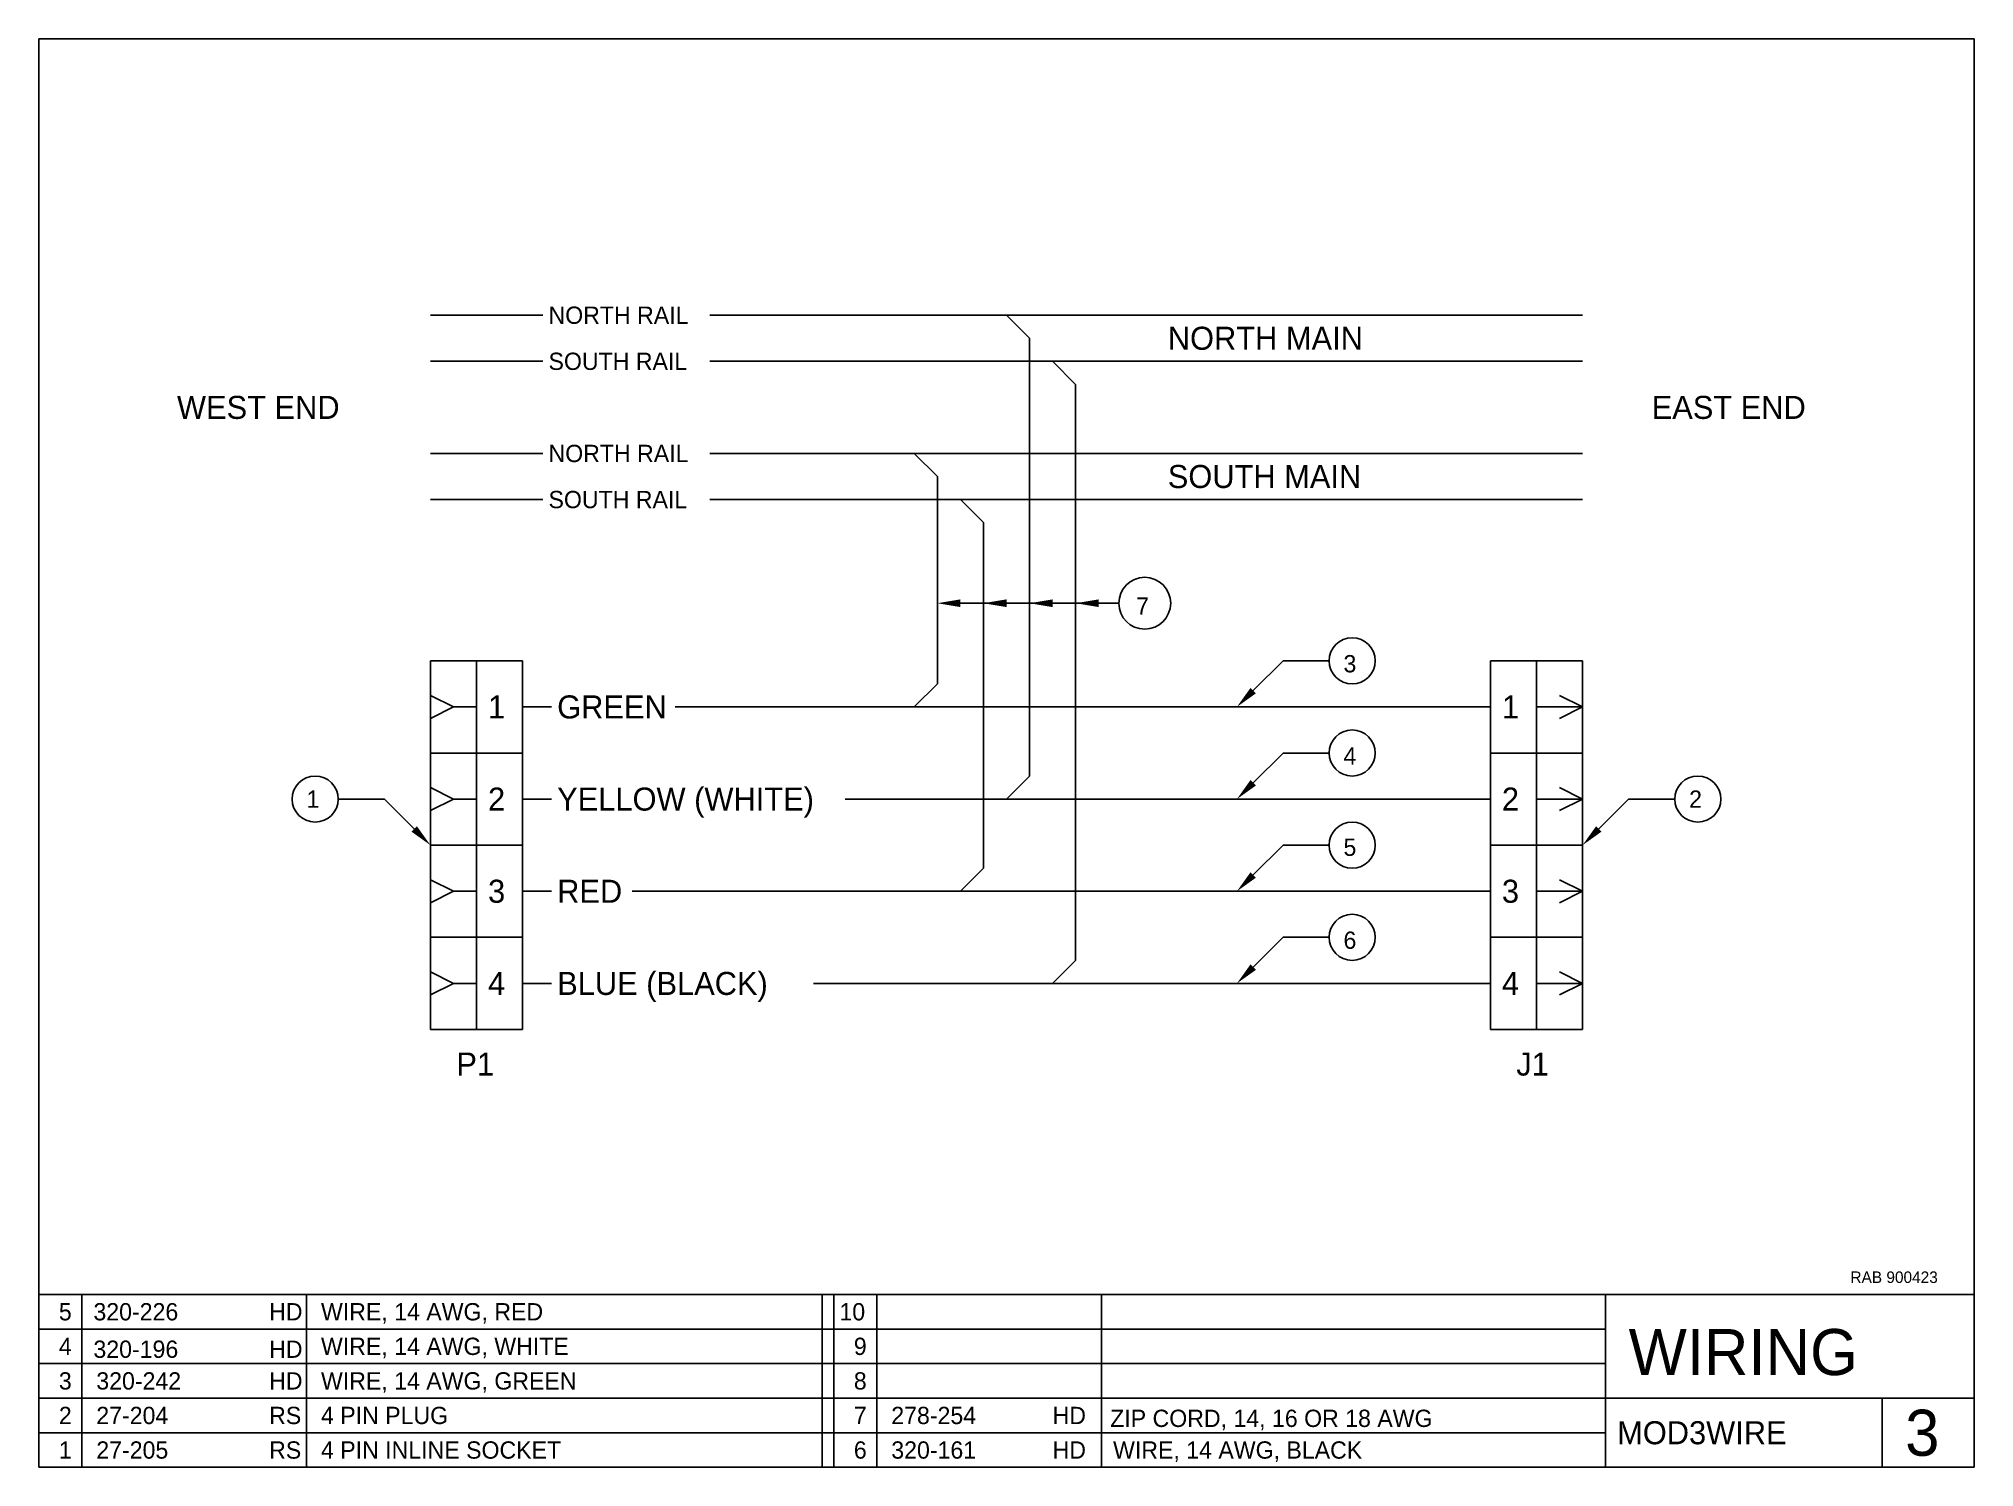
# Model space of a CAD drawing. Extents: x 0 to 84, y 0 to 62.
import ezdxf

# ---------------------------------------------------------------- set-up
doc = ezdxf.new("R2010")
doc.units = 0
doc.layers.get('0').update_dxf_attribs({"linetype": 'CONTINUOUS'})

# ---------------------------------------------------------------- blocks, each defined once
blk = doc.blocks.new('PLBLOCK1')
at = {"color": 0}
for p, q in [((0, 7.5), (68, 7.5)), ((1.875, 0), (1.875, 7.5)), ((11.625, 0), (11.625, 7.5)), ((34, 7.5), (34, 0)), ((34.5, 7.5), (34.5, 0)), ((36.375, 0), (36.375, 7.5)), ((46.125, 0), (46.125, 7.5)), ((68, 0), (68, 7.5)), ((0, 6), (68, 6)), ((0, 4.5), (68, 4.5)), ((0, 3), (68, 3)), ((0, 1.5), (68, 1.5))]:
    blk.add_line(p, q, dxfattribs=at)
for s, p in [('5', (0.875, 6.375)), ('10', (34.75, 6.375)), ('4', (0.875, 4.875)), ('9', (35.375, 4.875)), ('3', (0.875, 3.375)), ('8', (35.375, 3.375)), ('2', (0.875, 1.875)), ('7', (35.375, 1.875)), ('1', (0.875, 0.375)), ('6', (35.375, 0.375))]:
    blk.add_text(s, height=0.75, dxfattribs=at).set_placement(p)

msp = doc.modelspace()

# ---------------------------------------------------------------- linework, layer by layer
at = {"color": 0}
for p, q in [((84, 62), (0, 62)), ((0, 62), (0, 0)), ((84, 0), (84, 62)), ((17, 50), (21.875, 50)), ((29.125, 50), (67, 50)), ((43, 49), (42, 50)), ((43, 30), (43, 49)), ((17, 48), (21.875, 48)), ((29.125, 48), (67, 48)), ((45, 47), (44, 48)), ((45, 22), (45, 47)), ((17, 44), (21.875, 44)), ((29.125, 44), (67, 44)), ((39, 43), (38, 44)), ((39, 34), (39, 43)), ((17, 42), (21.875, 42)), ((29.125, 42), (67, 42)), ((41, 41), (40, 42)), ((41, 26), (41, 41)), ((40, 37.5), (46.875, 37.5)), ((17, 35), (21, 35)), ((17, 19), (17, 35)), ((19, 35), (19, 19)), ((21, 35), (21, 19)), ((52.707, 33.707), (54, 35)), ((54, 35), (56, 35)), ((63, 19), (63, 35)), ((63, 35), (67, 35)), ((65, 35), (65, 19)), ((67, 35), (67, 19)), ((38, 33), (39, 34)), ((18, 33), (17, 33.5)), ((18, 33), (17, 33.5)), ((18, 33), (17, 33.5)), ((18, 33), (17, 33.5)), ((18, 33), (17, 32.5)), ((18, 33), (17, 32.5)), ((18, 33), (17, 32.5)), ((18, 33), (17, 32.5)), ((19, 33), (18, 33)), ((19, 33), (18, 33)), ((19, 33), (18, 33)), ((19, 33), (18, 33)), ((21, 33), (22.25, 33)), ((27.625, 33), (63, 33)), ((65, 33), (67, 33)), ((67, 33), (66, 33.5)), ((67, 33), (66, 32.5)), ((17, 31), (21, 31)), ((52.707, 29.707), (54, 31)), ((54, 31), (56, 31)), ((63, 31), (67, 31)), ((18, 29), (17, 29.5)), ((42, 29), (43, 30)), ((67, 29), (66, 29.5)), ((15, 29), (13, 29)), ((16.293, 27.707), (15, 29)), ((18, 29), (17, 28.5)), ((19, 29), (18, 29)), ((21, 29), (22.25, 29)), ((35, 29), (63, 29)), ((65, 29), (67, 29)), ((67, 29), (66, 28.5)), ((67.707, 27.707), (69, 29)), ((69, 29), (71, 29)), ((17, 27), (21, 27)), ((52.707, 25.707), (54, 27)), ((54, 27), (56, 27)), ((63, 27), (67, 27)), ((18, 25), (17, 25.5)), ((40, 25), (41, 26)), ((67, 25), (66, 25.5)), ((18, 25), (17, 24.5)), ((19, 25), (18, 25)), ((21, 25), (22.25, 25)), ((25.75, 25), (63, 25)), ((65, 25), (67, 25)), ((67, 25), (66, 24.5)), ((17, 23), (21, 23)), ((52.707, 21.707), (54, 23)), ((54, 23), (56, 23)), ((63, 23), (67, 23)), ((44, 21), (45, 22)), ((18, 21), (17, 21.5)), ((67, 21), (66, 21.5)), ((18, 21), (17, 20.5)), ((19, 21), (18, 21)), ((21, 21), (22.25, 21)), ((33.625, 21), (63, 21)), ((65, 21), (67, 21)), ((67, 21), (66, 20.5)), ((21, 19), (17, 19)), ((67, 19), (63, 19)), ((68, 0), (68, 7.5)), ((68, 7.5), (84, 7.5)), ((68, 3), (84, 3)), ((84, 3), (80, 3)), ((80, 3), (80, 0)), ((0, 0), (84, 0))]:
    msp.add_line(p, q, dxfattribs=at)
for centre, radius in [((48, 37.5), 1.125), ((57, 35), 1), ((57, 31), 1), ((12, 29), 1), ((72, 29), 1), ((57, 27), 1), ((57, 23), 1)]:
    msp.add_circle(centre, radius, dxfattribs=at)
for points in [[(40, 37.333), (40, 37.667), (39, 37.5)], [(42, 37.333), (42, 37.667), (41, 37.5)], [(44, 37.333), (44, 37.667), (43, 37.5)], [(46, 37.333), (46, 37.667), (45, 37.5)], [(52.589, 33.825), (52.825, 33.589), (52, 33)], [(52.589, 29.825), (52.825, 29.589), (52, 29)], [(16.411, 27.825), (16.175, 27.589), (17, 27)], [(67.589, 27.825), (67.825, 27.589), (67, 27)], [(52.589, 25.825), (52.825, 25.589), (52, 25)], [(52.589, 21.825), (52.825, 21.589), (52, 21)]]:
    msp.add_solid(points, dxfattribs=at)

# ---------------------------------------------------------------- block references
msp.add_blockref('PLBLOCK1', (0, 0), dxfattribs=at)

# ---------------------------------------------------------------- texts
for s, height, p in [('NORTH RAIL', 0.75, (22.125, 49.625)), ('NORTH MAIN', 1, (49, 48.5)), ('SOUTH RAIL', 0.75, (22.125, 47.625)), ('WEST END', 1, (6, 45.5)), ('EAST END', 1, (70, 45.5)), ('NORTH RAIL', 0.75, (22.125, 43.625)), ('SOUTH MAIN', 1, (49, 42.5)), ('SOUTH RAIL', 0.75, (22.125, 41.625)), ('7', 0.75, (47.625, 37)), ('3', 0.75, (56.625, 34.5)), ('1', 1, (19.5, 32.5)), ('GREEN', 1, (22.5, 32.5)), ('1', 1, (63.5, 32.5)), ('4', 0.75, (56.625, 30.5)), ('2', 1, (19.5, 28.5)), ('YELLOW (WHITE)', 1, (22.5, 28.5)), ('2', 1, (63.5, 28.5)), ('1', 0.75, (11.625, 28.625)), ('2', 0.75, (71.625, 28.625)), ('5', 0.75, (56.625, 26.536)), ('3', 1, (19.5, 24.5)), ('RED', 1, (22.5, 24.5)), ('3', 1, (63.5, 24.5)), ('6', 0.75, (56.625, 22.5)), ('4', 1, (19.5, 20.5)), ('BLUE (BLACK)', 1, (22.5, 20.5)), ('4', 1, (63.5, 20.5)), ('P1', 1, (18.125, 17)), ('J1', 1, (64.125, 17)), ('RAB 900423', 0.5, (78.625, 8)), ('320-226', 0.75, (2.375, 6.375)), ('HD', 0.75, (10, 6.375)), ('WIRE, 14 AWG, RED', 0.75, (12.25, 6.375)), ('WIRING', 2, (69, 4)), ('320-196', 0.75, (2.375, 4.75)), ('HD', 0.75, (10, 4.75)), ('WIRE, 14 AWG, WHITE', 0.75, (12.25, 4.875)), ('320-242', 0.75, (2.5, 3.375)), ('HD', 0.75, (10, 3.375)), ('WIRE, 14 AWG, GREEN', 0.75, (12.25, 3.375)), ('27-204', 0.75, (2.5, 1.875)), ('RS', 0.75, (10, 1.875)), ('4 PIN PLUG', 0.75, (12.25, 1.875)), ('278-254', 0.75, (37, 1.875)), ('HD', 0.75, (44, 1.875)), ('3', 2, (81, 0.5)), ('ZIP CORD, 14, 16 OR 18 AWG', 0.75, (46.5, 1.75)), ('MOD3WIRE', 1, (68.5, 1)), ('27-205', 0.75, (2.5, 0.375)), ('RS', 0.75, (10, 0.375)), ('4 PIN INLINE SOCKET', 0.75, (12.25, 0.375)), ('320-161', 0.75, (37, 0.375)), ('HD', 0.75, (44, 0.375)), ('WIRE, 14 AWG, BLACK', 0.75, (46.625, 0.375))]:
    msp.add_text(s, height=height, dxfattribs=at).set_placement(p)

doc.saveas('drawing.dxf')
